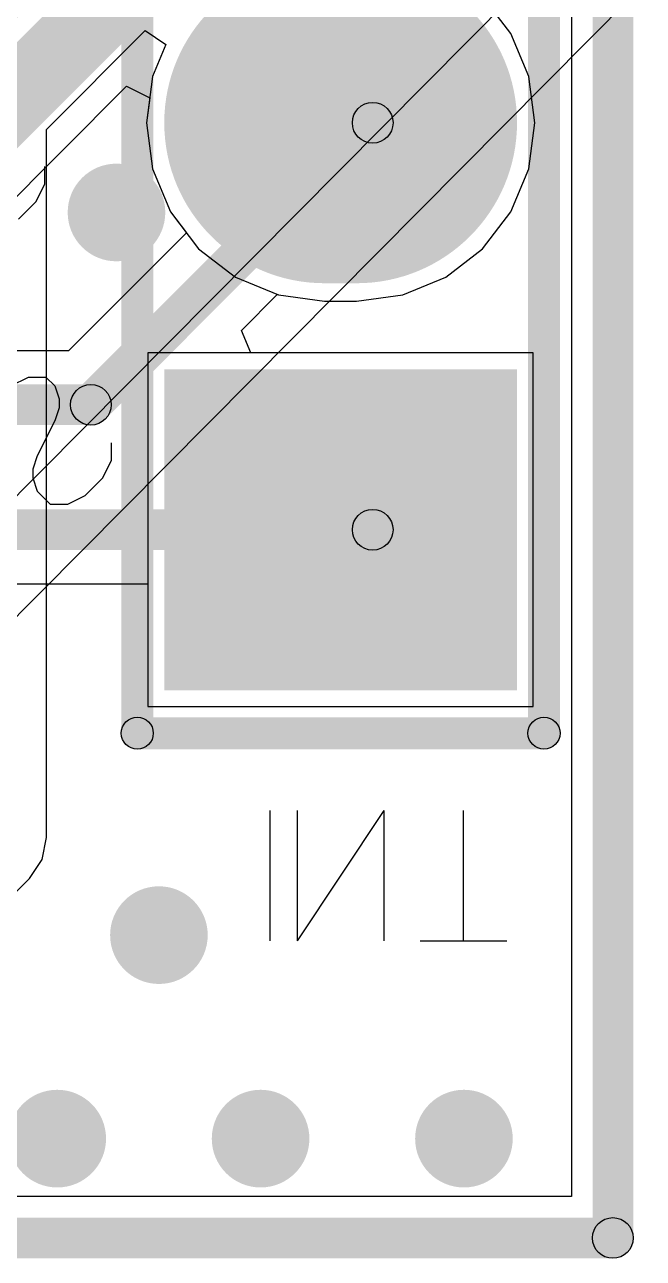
# Model space of a CAD drawing. Header units: millimetres. Extents: x -12 to 5350, y -10 to 5375.
# Drawn here: x 7.83 to 11.69, y -9.63 to -1.93 of the extents above; entities that cross this region are included whole.
import ezdxf

# ---------------------------------------------------------------- set-up
doc = ezdxf.new("R2010")
doc.units = ezdxf.units.MM
for name, color, linetype in [('BottomLayer', 5, 'Continuous'), ('BottomOverlay', 54, 'Continuous'), ('BottomSolder', 6, 'Continuous'), ('KeepOutLayer', 6, 'Continuous'), ('MultiLayer', 9, 'Continuous'), ('PadHoleLayer', 156, 'Continuous'), ('TopLayer', 1, 'Continuous'), ('TopOverlay', 2, 'Continuous'), ('TopSolder', 216, 'Continuous'), ('ViaHoleLayer', 16, 'Continuous')]:
    doc.layers.add(name, color=color, linetype=linetype)

# ---------------------------------------------------------------- blocks, each defined once
blk = doc.blocks.new('SJ_2______B_108')
at = {"layer": 'BottomSolder'}
for p in [(-1.1938, 0.1465), (0.3472, -0.635)]:
    blk.add_line(p, (-5382.0085, 5343.3085), dxfattribs=at)
blk = doc.blocks.new('R_____E_______115')
at = {"layer": 'BottomLayer'}
h = blk.add_hatch(color=5, dxfattribs=at)
edge = h.paths.add_edge_path()
edge.add_arc((-6.2, -0.5), 2, 180, 360)
edge.add_line((-4.2, -0.5), (-4.2, 0.5))
edge.add_arc((-6.2, 0.5), 2, 0, 180)
edge.add_line((-8.2, 0.5), (-8.2, -0.5))
at = {"layer": 'BottomSolder'}
h = blk.add_hatch(color=6, dxfattribs=at)
edge = h.paths.add_edge_path()
edge.add_arc((-6.2, -0.5), 2.1016, 180, 360)
edge.add_line((-4.0984, -0.5), (-4.0984, 0.5))
edge.add_arc((-6.2, 0.5), 2.1016, 0, 180)
edge.add_line((-8.3016, 0.5), (-8.3016, -0.5))
at = {"layer": 'MultiLayer'}
h = blk.add_hatch(color=9, dxfattribs=at)
edge = h.paths.add_edge_path()
edge.add_arc((-6.2, -0.5), 2, 180, 360)
edge.add_line((-4.2, -0.5), (-4.2, 0.5))
edge.add_arc((-6.2, 0.5), 2, 0, 180)
edge.add_line((-8.2, 0.5), (-8.2, -0.5))
at = {"layer": 'TopLayer'}
h = blk.add_hatch(color=1, dxfattribs=at)
edge = h.paths.add_edge_path()
edge.add_arc((-6.2, -0.5), 2, 180, 360)
edge.add_line((-4.2, -0.5), (-4.2, 0.5))
edge.add_arc((-6.2, 0.5), 2, 0, 180)
edge.add_line((-8.2, 0.5), (-8.2, -0.5))
at = {"layer": 'TopSolder'}
h = blk.add_hatch(color=216, dxfattribs=at)
edge = h.paths.add_edge_path()
edge.add_arc((-6.2, -0.5), 2.1016, 180, 360)
edge.add_line((-4.0984, -0.5), (-4.0984, 0.5))
edge.add_arc((-6.2, 0.5), 2.1016, 0, 180)
edge.add_line((-8.3016, 0.5), (-8.3016, -0.5))
blk = doc.blocks.new('HDR1X5_120')
at = {"layer": 'BottomLayer'}
blk.add_hatch(color=5, dxfattribs=at).paths.add_polyline_path([(-0.9, 1), (0.9, 1), (0.9, -1), (-0.9, -1)])
h = blk.add_hatch(color=5, dxfattribs=at)
edge = h.paths.add_edge_path()
edge.add_arc((2.54, -0.1), 0.9, 180, 360)
edge.add_line((3.44, -0.1), (3.44, 0.1))
edge.add_arc((2.54, 0.1), 0.9, 0, 180)
edge.add_line((1.64, 0.1), (1.64, -0.1))
at = {"layer": 'BottomSolder'}
blk.add_hatch(color=6, dxfattribs=at).paths.add_polyline_path([(-1.0016, 1.1016), (1.0016, 1.1016), (1.0016, -1.1016), (-1.0016, -1.1016)])
h = blk.add_hatch(color=6, dxfattribs=at)
edge = h.paths.add_edge_path()
edge.add_arc((2.54, -0.1), 1.0016, 180, 360)
edge.add_line((3.5416, -0.1), (3.5416, 0.1))
edge.add_arc((2.54, 0.1), 1.0016, 0, 180)
edge.add_line((1.5384, 0.1), (1.5384, -0.1))
at = {"layer": 'MultiLayer'}
blk.add_hatch(color=9, dxfattribs=at).paths.add_polyline_path([(-0.9, 1), (0.9, 1), (0.9, -1), (-0.9, -1)])
h = blk.add_hatch(color=9, dxfattribs=at)
edge = h.paths.add_edge_path()
edge.add_arc((2.54, -0.1), 0.9, 180, 360)
edge.add_line((3.44, -0.1), (3.44, 0.1))
edge.add_arc((2.54, 0.1), 0.9, 0, 180)
edge.add_line((1.64, 0.1), (1.64, -0.1))
at = {"layer": 'PadHoleLayer'}
h = blk.add_hatch(color=156, dxfattribs=at)
edge = h.paths.add_edge_path()
edge.add_arc((0, 0), 0.6, 0, 360)
h = blk.add_hatch(color=156, dxfattribs=at)
edge = h.paths.add_edge_path()
edge.add_arc((2.54, 0), 0.6, 0, 360)
at = {"layer": 'TopLayer'}
blk.add_hatch(color=1, dxfattribs=at).paths.add_polyline_path([(-0.9, 1), (0.9, 1), (0.9, -1), (-0.9, -1)])
h = blk.add_hatch(color=1, dxfattribs=at)
edge = h.paths.add_edge_path()
edge.add_arc((2.54, -0.1), 0.9, 180, 360)
edge.add_line((3.44, -0.1), (3.44, 0.1))
edge.add_arc((2.54, 0.1), 0.9, 0, 180)
edge.add_line((1.64, 0.1), (1.64, -0.1))
at = {"layer": 'TopOverlay'}
h = blk.add_hatch(color=2, dxfattribs=at)
edge = h.paths.add_edge_path()
edge.add_arc((-1.27, 1.27), 0.1, 0, 360)
h = blk.add_hatch(color=2, dxfattribs=at)
edge = h.paths.add_edge_path()
edge.add_arc((-1.27, 1.27), 0.1, 0, 360)
for points in [[(-1.27, 1.17), (-1.27, 1.37), (11.43, 1.37), (11.43, 1.17)], [(-1.37, 1.27), (-1.17, 1.27), (-1.17, -1.27), (-1.37, -1.27)], [(-1.27, -1.37), (-1.27, -1.17), (11.43, -1.17), (11.43, -1.37)]]:
    blk.add_hatch(color=2, dxfattribs=at).paths.add_polyline_path(points)
h = blk.add_hatch(color=2, dxfattribs=at)
edge = h.paths.add_edge_path()
edge.add_arc((-1.27, -1.27), 0.1, 0, 360)
h = blk.add_hatch(color=2, dxfattribs=at)
edge = h.paths.add_edge_path()
edge.add_arc((-1.27, -1.27), 0.1, 0, 360)
at = {"layer": 'TopSolder'}
blk.add_hatch(color=216, dxfattribs=at).paths.add_polyline_path([(-1.0016, 1.1016), (1.0016, 1.1016), (1.0016, -1.1016), (-1.0016, -1.1016)])
h = blk.add_hatch(color=216, dxfattribs=at)
edge = h.paths.add_edge_path()
edge.add_arc((2.54, -0.1), 1.0016, 180, 360)
edge.add_line((3.5416, -0.1), (3.5416, 0.1))
edge.add_arc((2.54, 0.1), 1.0016, 0, 180)
edge.add_line((1.5384, 0.1), (1.5384, -0.1))
at = {"layer": 'TopOverlay'}
for centre in [(-1.27, 1.27), (-1.27, 1.27), (-1.27, -1.27), (-1.27, -1.27)]:
    blk.add_circle(centre, 0.1, dxfattribs=at)

msp = doc.modelspace()

# ---------------------------------------------------------------- hatches: boundary and pattern name
at = {"layer": 'BottomLayer'}
msp.add_hatch(color=5, dxfattribs=at).paths.add_polyline_path([(7.7078, -2.5391), (7.4922, -2.3236), (8.4478, -1.368), (8.6634, -1.5835)])
h = msp.add_hatch(color=5, dxfattribs=at)
edge = h.paths.add_edge_path()
edge.add_arc((8.4, -3.1), 0.3048, 0, 360)
h = msp.add_hatch(color=5, dxfattribs=at)
edge = h.paths.add_edge_path()
edge.add_arc((8.665, -7.61), 0.3048, 0, 360)
h = msp.add_hatch(color=5, dxfattribs=at)
edge = h.paths.add_edge_path()
edge.add_arc((8.03, -8.88), 0.3048, 0, 360)
h = msp.add_hatch(color=5, dxfattribs=at)
edge = h.paths.add_edge_path()
edge.add_arc((9.3, -8.88), 0.3048, 0, 360)
h = msp.add_hatch(color=5, dxfattribs=at)
edge = h.paths.add_edge_path()
edge.add_arc((10.57, -8.88), 0.3048, 0, 360)
at = {"layer": 'BottomSolder'}
h = msp.add_hatch(color=6, dxfattribs=at)
edge = h.paths.add_edge_path()
edge.add_arc((8.4, -3.1), 0.0508, 0, 360)
h = msp.add_hatch(color=6, dxfattribs=at)
edge = h.paths.add_edge_path()
edge.add_arc((8.665, -7.61), 0.0508, 0, 360)
h = msp.add_hatch(color=6, dxfattribs=at)
edge = h.paths.add_edge_path()
edge.add_arc((8.03, -8.88), 0.0508, 0, 360)
h = msp.add_hatch(color=6, dxfattribs=at)
edge = h.paths.add_edge_path()
edge.add_arc((9.3, -8.88), 0.0508, 0, 360)
h = msp.add_hatch(color=6, dxfattribs=at)
edge = h.paths.add_edge_path()
edge.add_arc((10.57, -8.88), 0.0508, 0, 360)
at = {"layer": 'KeepOutLayer'}
for points in [[(11.627, -9.5), (11.373, -9.5), (11.373, 9.5), (11.627, 9.5)], [(-11.5, -9.627), (-11.5, -9.373), (11.5, -9.373), (11.5, -9.627)]]:
    msp.add_hatch(color=6, dxfattribs=at).paths.add_polyline_path(points)
h = msp.add_hatch(color=6, dxfattribs=at)
edge = h.paths.add_edge_path()
edge.add_arc((11.5, -9.5), 0.127, 0, 360)
h = msp.add_hatch(color=6, dxfattribs=at)
edge = h.paths.add_edge_path()
edge.add_arc((11.5, -9.5), 0.127, 0, 360)
at = {"layer": 'TopLayer'}
for points in [[(7.4898, -2.9898), (7.3102, -2.8102), (9.9102, -0.2102), (10.0898, -0.3898)], [(8.3298, -4.3898), (8.1502, -4.2102), (9.9102, -2.4502), (10.0898, -2.6298)], [(5.2, -4.427), (5.2, -4.173), (8.24, -4.173), (8.24, -4.427)], [(1.3, -5.207), (1.3, -4.953), (10, -4.953), (10, -5.207)]]:
    msp.add_hatch(color=1, dxfattribs=at).paths.add_polyline_path(points)
h = msp.add_hatch(color=1, dxfattribs=at)
edge = h.paths.add_edge_path()
edge.add_arc((10, -2.54), 0.127, 0, 360)
h = msp.add_hatch(color=1, dxfattribs=at)
edge = h.paths.add_edge_path()
edge.add_arc((8.4, -3.1), 0.3048, 0, 360)
h = msp.add_hatch(color=1, dxfattribs=at)
edge = h.paths.add_edge_path()
edge.add_arc((8.24, -4.3), 0.127, 0, 360)
h = msp.add_hatch(color=1, dxfattribs=at)
edge = h.paths.add_edge_path()
edge.add_arc((8.24, -4.3), 0.127, 0, 360)
h = msp.add_hatch(color=1, dxfattribs=at)
edge = h.paths.add_edge_path()
edge.add_arc((10, -5.08), 0.127, 0, 360)
h = msp.add_hatch(color=1, dxfattribs=at)
edge = h.paths.add_edge_path()
edge.add_arc((8.665, -7.61), 0.3048, 0, 360)
h = msp.add_hatch(color=1, dxfattribs=at)
edge = h.paths.add_edge_path()
edge.add_arc((8.03, -8.88), 0.3048, 0, 360)
h = msp.add_hatch(color=1, dxfattribs=at)
edge = h.paths.add_edge_path()
edge.add_arc((9.3, -8.88), 0.3048, 0, 360)
h = msp.add_hatch(color=1, dxfattribs=at)
edge = h.paths.add_edge_path()
edge.add_arc((10.57, -8.88), 0.3048, 0, 360)
at = {"layer": 'TopSolder'}
h = msp.add_hatch(color=216, dxfattribs=at)
edge = h.paths.add_edge_path()
edge.add_arc((8.4, -3.1), 0.0508, 0, 360)
h = msp.add_hatch(color=216, dxfattribs=at)
edge = h.paths.add_edge_path()
edge.add_arc((8.665, -7.61), 0.0508, 0, 360)
h = msp.add_hatch(color=216, dxfattribs=at)
edge = h.paths.add_edge_path()
edge.add_arc((8.03, -8.88), 0.0508, 0, 360)
h = msp.add_hatch(color=216, dxfattribs=at)
edge = h.paths.add_edge_path()
edge.add_arc((9.3, -8.88), 0.0508, 0, 360)
h = msp.add_hatch(color=216, dxfattribs=at)
edge = h.paths.add_edge_path()
edge.add_arc((10.57, -8.88), 0.0508, 0, 360)
at = {"layer": 'ViaHoleLayer'}
h = msp.add_hatch(color=16, dxfattribs=at)
edge = h.paths.add_edge_path()
edge.add_arc((8.4, -3.1), 0.1524, 0, 360)
h = msp.add_hatch(color=16, dxfattribs=at)
edge = h.paths.add_edge_path()
edge.add_arc((8.665, -7.61), 0.1524, 0, 360)
h = msp.add_hatch(color=16, dxfattribs=at)
edge = h.paths.add_edge_path()
edge.add_arc((8.03, -8.88), 0.1524, 0, 360)
h = msp.add_hatch(color=16, dxfattribs=at)
edge = h.paths.add_edge_path()
edge.add_arc((9.3, -8.88), 0.1524, 0, 360)
h = msp.add_hatch(color=16, dxfattribs=at)
edge = h.paths.add_edge_path()
edge.add_arc((10.57, -8.88), 0.1524, 0, 360)

# ---------------------------------------------------------------- linework, layer by layer
at = {"layer": 'BottomLayer'}
for p, q in [((11.241, 9.241), (11.241, -9.241)), ((10.8636, -1.9836), (10.6868, -1.7532)), ((7.9626, -2.5815), (8.5792, -1.9649)), ((8.5792, -1.9649), (8.7084, -2.0512)), ((10.9748, -2.252), (10.8636, -1.9836)), ((8.7084, -2.0512), (8.6252, -2.252)), ((8.6252, -2.252), (8.5873, -2.54)), ((11.0127, -2.54), (10.9748, -2.252)), ((8.5873, -2.54), (8.6252, -2.828)), ((10.9748, -2.828), (11.0127, -2.54)), ((7.9626, -7), (7.9626, -2.5815)), ((8.6252, -2.828), (8.7364, -3.0964)), ((10.8636, -3.0964), (10.9748, -2.828)), ((8.7364, -3.0964), (8.9132, -3.3268)), ((10.6868, -3.3268), (10.8636, -3.0964)), ((8.9132, -3.3268), (9.1436, -3.5036)), ((10.4564, -3.5036), (10.6868, -3.3268)), ((9.1436, -3.5036), (9.412, -3.6148)), ((10.188, -3.6148), (10.4564, -3.5036)), ((9.412, -3.6148), (9.7, -3.6527)), ((9.9, -3.6527), (10.188, -3.6148)), ((9.7, -3.6527), (9.9, -3.6527)), ((11.0032, -3.9768), (8.5968, -3.9768)), ((8.5968, -3.9768), (8.5968, -6.1832)), ((11.0032, -6.1832), (11.0032, -3.9768)), ((8.5968, -6.1832), (11.0032, -6.1832)), ((7.935, -7.1387), (7.9626, -7)), ((7.8564, -7.2564), (7.935, -7.1387)), ((7.4694, -7.6434), (7.8564, -7.2564)), ((7.8564, -7.2564), (7.8564, -7.2564)), ((11.241, -9.241), (-11.241, -9.241))]:
    msp.add_line(p, q, dxfattribs=at)
at = {"layer": 'BottomOverlay'}
for p, q in [((7.9528, -2.9221), (7.9528, -2.8127)), ((7.8981, -3.0316), (7.9528, -2.9221)), ((7.7886, -3.141), (7.8981, -3.0316)), ((7.7403, -4.1816), (7.8497, -4.1269)), ((7.8497, -4.1269), (7.9592, -4.1269)), ((7.9592, -4.1269), (8.0139, -4.1816)), ((8.0139, -4.1816), (8.0412, -4.2637)), ((8.0412, -4.2637), (8.0412, -4.3184)), ((8.0412, -4.3184), (8.0139, -4.4005)), ((8.0139, -4.4005), (7.9044, -4.6194)), ((8.3696, -4.6467), (8.3696, -4.5373)), ((7.9044, -4.6194), (7.8771, -4.7015)), ((8.3149, -4.7562), (8.3696, -4.6467)), ((7.8771, -4.7015), (7.8771, -4.7562)), ((7.8771, -4.7562), (7.9044, -4.8383)), ((8.2054, -4.8656), (8.3149, -4.7562)), ((7.9044, -4.8383), (7.9865, -4.9204)), ((7.9865, -4.9204), (8.096, -4.9204)), ((8.096, -4.9204), (8.2054, -4.8656)), ((9.3607, -7.6452), (9.3607, -6.8326)), ((9.531, -7.6452), (9.531, -6.8326)), ((9.531, -7.6452), (10.0727, -6.8326)), ((10.0727, -7.6452), (10.0727, -6.8326)), ((10.568, -7.6452), (10.568, -6.8326)), ((10.2971, -7.6452), (10.8389, -7.6452))]:
    msp.add_line(p, q, dxfattribs=at)
at = {"layer": 'KeepOutLayer'}
msp.add_circle((11.5, -9.5), 0.127, dxfattribs=at)
msp.add_circle((11.5, -9.5), 0.127, dxfattribs=at)
at = {"layer": 'TopLayer'}
for p, q in [((11.241, 9.241), (11.241, -9.241)), ((10.8636, -1.9836), (10.6868, -1.7532)), ((10.9748, -2.252), (10.8636, -1.9836)), ((11.0127, -2.54), (10.9748, -2.252)), ((7.6381, -3.1381), (8.4635, -2.3126)), ((8.4635, -2.3126), (8.6078, -2.3838)), ((8.6078, -2.3838), (8.5873, -2.54)), ((8.5873, -2.54), (8.6252, -2.828)), ((10.9748, -2.828), (11.0127, -2.54)), ((8.6252, -2.828), (8.7364, -3.0964)), ((10.8636, -3.0964), (10.9748, -2.828)), ((8.7364, -3.0964), (8.8367, -3.2272)), ((10.6868, -3.3268), (10.8636, -3.0964)), ((8.8367, -3.2272), (8.1005, -3.9633)), ((10.4564, -3.5036), (10.6868, -3.3268)), ((10.188, -3.6148), (10.4564, -3.5036)), ((9.1801, -3.836), (9.4044, -3.6117)), ((9.4044, -3.6117), (9.412, -3.6148)), ((9.412, -3.6148), (9.7, -3.6527)), ((9.9, -3.6527), (10.188, -3.6148)), ((9.7, -3.6527), (9.9, -3.6527)), ((9.2384, -3.9768), (9.1801, -3.836)), ((8.1005, -3.9633), (5.586, -3.9633)), ((11.0032, -3.9768), (9.2384, -3.9768)), ((11.0032, -6.1832), (11.0032, -3.9768)), ((1.6994, -5.4167), (8.5968, -5.4167)), ((8.5968, -5.4167), (8.5968, -6.1832)), ((8.5968, -6.1832), (11.0032, -6.1832)), ((11.241, -9.241), (-11.241, -9.241))]:
    msp.add_line(p, q, dxfattribs=at)
for centre in [(10, -2.54), (8.24, -4.3), (8.24, -4.3), (10, -5.08)]:
    msp.add_circle(centre, 0.127, dxfattribs=at)

# ---------------------------------------------------------------- block references
for name, p, rotation in [('SJ_2______B_108', (6.3, -7.4), 270), ('R_____E_______115', (0, 0), 180), ('HDR1X5_120', (9.8, -5.08), 90)]:
    msp.add_blockref(name, p, dxfattribs=dict(rotation=rotation))

doc.saveas('drawing.dxf')
